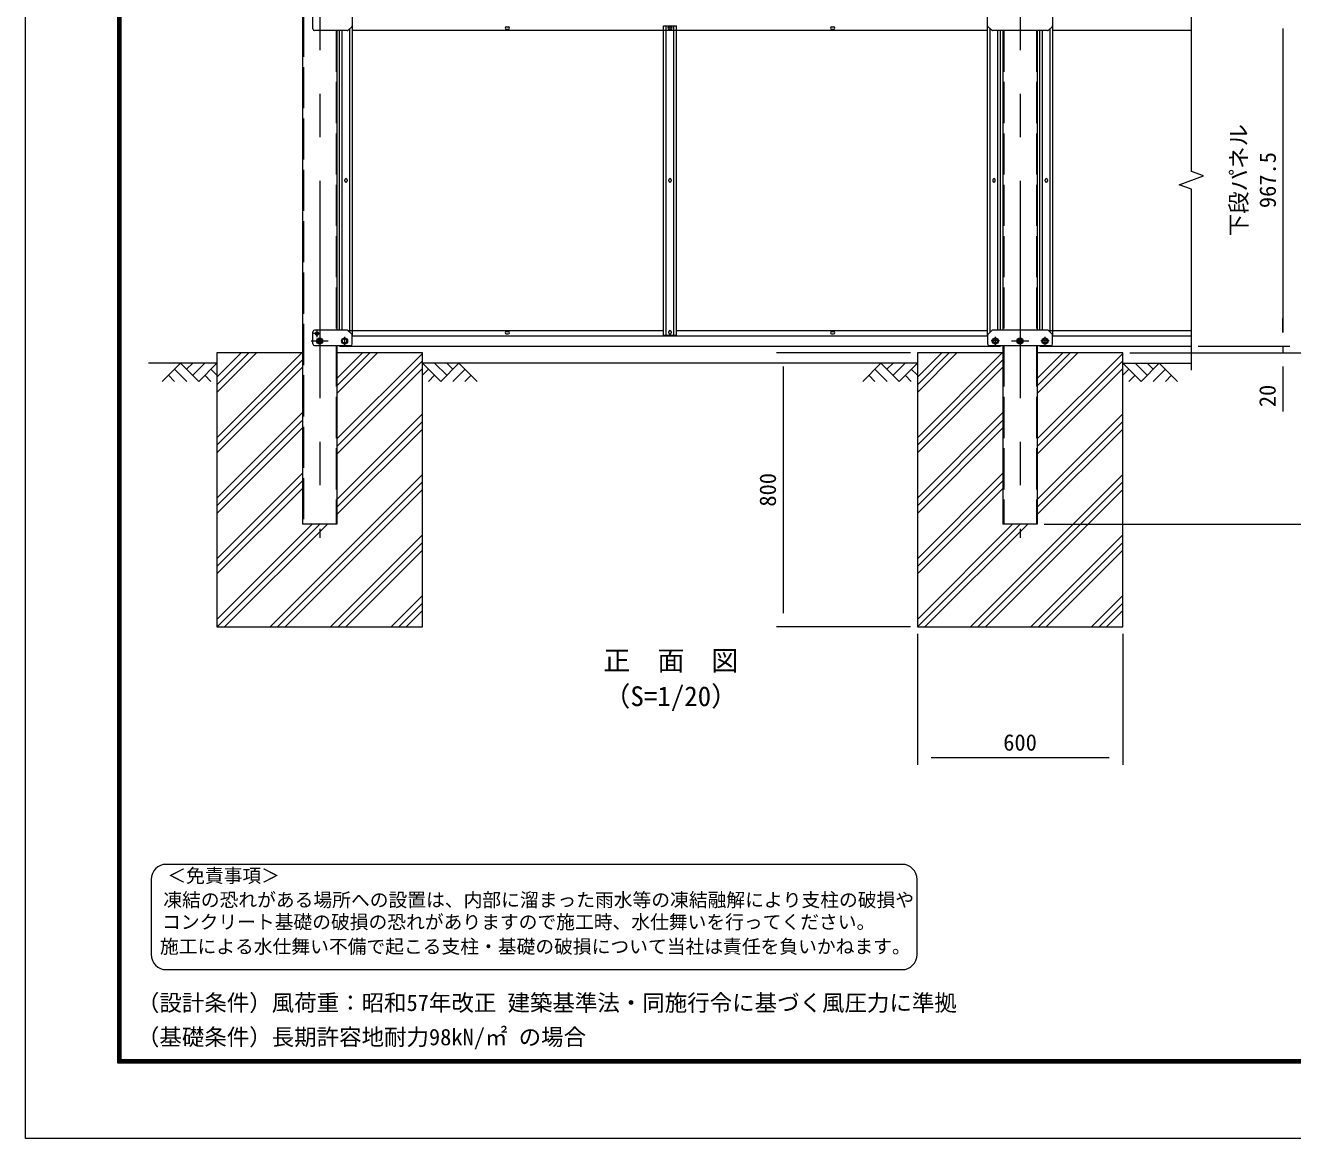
# Model space of a CAD drawing. Units: millimetres, scale not verified. Extents: x -4200 to 4200, y -2970 to 2970.
# Drawn here: x -4200 to -500, y -2970 to 281 of the extents above; entities that cross this region are included whole.
import ezdxf
from ezdxf.enums import TextEntityAlignment as Align

# ---------------------------------------------------------------- set-up
doc = ezdxf.new("R2010")
doc.units = ezdxf.units.MM
doc.header["$LTSCALE"] = 20
doc.linetypes.add('DASHED', pattern=[7.5, 6, -1.5])
doc.linetypes.add('USER1', pattern=[50.8, 31.75, -6.35, 6.35, -6.35])
for name, color, linetype, lineweight in [('0-0_D-TTL', 2, 'Continuous', 18), ('0-1_D-TTL-TXT', 7, 'Continuous', 18), ('0-4_D-BMK', 2, 'USER1', 13), ('0-5_D-DCR-HCH', 7, 'Continuous', 9), ('0-6_D-STR1', 1, 'Continuous', 18), ('0-7_D-STR3', 3, 'Continuous', 13), ('0-8_D-STR-DIM', 7, 'Continuous', 9), ('0-9_D-STR4', 7, 'Continuous', 9), ('0-D_D-BGD', 7, 'Continuous', 9)]:
    doc.layers.add(name, color=color, linetype=linetype, lineweight=lineweight)
doc.styles.add('ＭＳ ゴシック', font='')
doc.styles.get('ＭＳ ゴシック').set_extended_font_data('MS Gothic')

msp = doc.modelspace()

# ---------------------------------------------------------------- linework, layer by layer
at = {"layer": '0-0_D-TTL'}
for points in [[(-4200, 2970), (4200, 2970), (4200, -2970), (-4200, -2970)], [(-3930, 2750), (3930, 2750), (3930, -2750), (-3930, -2750)], [(-3927.5, 2747.5), (3927.5, 2747.5), (3927.5, -2747.5), (-3927.5, -2747.5)], [(-3925, 2745), (3925, 2745), (3925, -2745), (-3925, -2745)], [(-3922.5, 2742.5), (3922.5, 2742.5), (3922.5, -2742.5), (-3922.5, -2742.5)], [(-3920, 2740), (3920, 2740), (3920, -2740), (-3920, -2740)]]:
    msp.add_lwpolyline(points, close=True, dxfattribs=at)
at = {"layer": '0-1_D-TTL-TXT', "color": 2}
for p, q in [((-1640.32, -2169.09), (-3788.59, -2169.09)), ((-3832.51, -2213.01), (-3832.51, -2432.63)), ((-1596.4, -2432.63), (-1596.4, -2213.01)), ((-3788.59, -2476.55), (-1640.32, -2476.55))]:
    msp.add_line(p, q, dxfattribs=at)
for centre, start, end in [((-3788.59, -2213.01), 90, 180), ((-1640.32, -2213.01), 0, 90), ((-3788.59, -2432.63), 180, 270), ((-1640.32, -2432.63), 270, 0)]:
    msp.add_arc(centre, 43.92, start, end, dxfattribs=at)
at = {"layer": '0-4_D-BMK'}
for p, q in [((-3340.4, 1858.74), (-3340.4, -1215.76)), ((-1295.4, 1858.74), (-1295.4, -1215.76)), ((-3338.65, -619.26), (-3358.15, -619.26)), ((-3348.4, -630.01), (-3348.4, -610.51)), ((-3267.9, -628.76), (-3267.9, -652.76)), ((-1367.9, -628.76), (-1367.9, -652.76)), ((-1222.9, -628.76), (-1222.9, -652.76)), ((-3365.4, -640.76), (-3315.4, -640.76)), ((-3333.28, -640.76), (-3347.53, -640.76)), ((-3340.4, -649.38), (-3340.4, -632.13)), ((-1355.9, -640.76), (-1379.9, -640.76)), ((-1320.4, -640.76), (-1270.4, -640.76)), ((-1288.28, -640.76), (-1302.53, -640.76)), ((-1295.4, -649.38), (-1295.4, -632.13)), ((-1210.9, -640.76), (-1234.9, -640.76))]:
    msp.add_line(p, q, dxfattribs=at)
at = {"layer": '0-5_D-DCR-HCH'}
for p, q in [((-3640.4, -790.91), (-3525.25, -675.76)), ((-3640.4, -768.81), (-3547.35, -675.76)), ((-3640.4, -746.71), (-3569.45, -675.76)), ((-3640.4, -923.49), (-3392.67, -675.76)), ((-3640.4, -945.59), (-3390.4, -695.59)), ((-3290.4, -794.46), (-3171.7, -675.76)), ((-3290.4, -772.37), (-3193.8, -675.76)), ((-3290.4, -750.27), (-3215.89, -675.76)), ((-3290.4, -927.04), (-3040.4, -677.04)), ((-3290.4, -949.14), (-3040.4, -699.14)), ((-1595.4, -790.91), (-1480.25, -675.76)), ((-1595.4, -768.81), (-1502.35, -675.76)), ((-1595.4, -746.71), (-1524.45, -675.76)), ((-1595.4, -923.49), (-1347.67, -675.76)), ((-1595.4, -945.59), (-1345.4, -695.59)), ((-1245.4, -794.46), (-1126.7, -675.76)), ((-1245.4, -772.37), (-1148.8, -675.76)), ((-1245.4, -750.27), (-1170.89, -675.76)), ((-1245.4, -927.04), (-995.4, -677.04)), ((-1245.4, -949.14), (-995.4, -699.14)), ((-3640.4, -967.69), (-3390.4, -717.69)), ((-3290.4, -971.24), (-3040.4, -721.24)), ((-1595.4, -967.69), (-1345.4, -717.69)), ((-1245.4, -971.24), (-995.4, -721.24)), ((-3640.4, -1100.27), (-3390.4, -850.27)), ((-1595.4, -1100.27), (-1345.4, -850.27)), ((-3640.4, -1122.37), (-3390.4, -872.37)), ((-3290.4, -1103.82), (-3040.4, -853.82)), ((-3290.4, -1125.92), (-3040.4, -875.92)), ((-1595.4, -1122.37), (-1345.4, -872.37)), ((-1245.4, -1103.82), (-995.4, -853.82)), ((-1245.4, -1125.92), (-995.4, -875.92)), ((-3640.4, -1144.46), (-3390.4, -894.46)), ((-3290.4, -1148.02), (-3040.4, -898.02)), ((-1595.4, -1144.46), (-1345.4, -894.46)), ((-1245.4, -1148.02), (-995.4, -898.02)), ((-3640.4, -1277.04), (-3390.4, -1027.04)), ((-3485.56, -1475.76), (-3040.4, -1030.6)), ((-1595.4, -1277.04), (-1345.4, -1027.04)), ((-1440.56, -1475.76), (-995.4, -1030.6)), ((-3640.4, -1299.14), (-3390.4, -1049.14)), ((-3640.4, -1321.24), (-3390.4, -1071.24)), ((-3463.47, -1475.76), (-3040.4, -1052.7)), ((-1595.4, -1299.14), (-1345.4, -1049.14)), ((-1595.4, -1321.24), (-1345.4, -1071.24)), ((-1418.47, -1475.76), (-995.4, -1052.7)), ((-3441.37, -1475.76), (-3040.4, -1074.79)), ((-1396.37, -1475.76), (-995.4, -1074.79)), ((-3640.4, -1453.82), (-3362.34, -1175.76)), ((-3640.24, -1475.76), (-3340.24, -1175.76)), ((-3618.15, -1475.76), (-3318.15, -1175.76)), ((-1595.4, -1453.82), (-1317.34, -1175.76)), ((-1595.24, -1475.76), (-1295.24, -1175.76)), ((-1573.15, -1475.76), (-1273.15, -1175.76)), ((-3308.79, -1475.76), (-3040.4, -1207.37)), ((-1263.79, -1475.76), (-995.4, -1207.37)), ((-3286.69, -1475.76), (-3040.4, -1229.47)), ((-3264.59, -1475.76), (-3040.4, -1251.57)), ((-1241.69, -1475.76), (-995.4, -1229.47)), ((-1219.59, -1475.76), (-995.4, -1251.57)), ((-3132.01, -1475.76), (-3040.4, -1384.15)), ((-1087.01, -1475.76), (-995.4, -1384.15)), ((-3109.91, -1475.76), (-3040.4, -1406.25)), ((-3087.82, -1475.76), (-3040.4, -1428.35)), ((-1064.91, -1475.76), (-995.4, -1406.25)), ((-1042.82, -1475.76), (-995.4, -1428.35))]:
    msp.add_line(p, q, dxfattribs=at)
at = {"layer": '0-6_D-STR1'}
for p, q in [((-3390.4, 1798.74), (-3390.4, -1175.76)), ((-3290.4, 265.24), (-3290.4, -609.26)), ((-3290.4, 265.24), (-3290.4, -609.26)), ((-3244.9, 266.74), (-1390.9, 266.74)), ((-2795.9, 276.24), (-2789.9, 276.24)), ((-2795.9, 269.24), (-2789.9, 269.24)), ((-2320.9, 276.24), (-2314.9, 276.24)), ((-2320.9, 269.24), (-2314.9, 269.24)), ((-1845.9, 276.24), (-1839.9, 276.24)), ((-1845.9, 269.24), (-1839.9, 269.24)), ((-1345.4, 265.24), (-1345.4, -609.26)), ((-1245.4, 265.24), (-1245.4, -609.26)), ((-1199.9, 266.74), (-795.4, 266.74)), ((-3257.78, -610.76), (-2336.9, -610.76)), ((-3245.4, -625.76), (-1390.4, -625.76)), ((-2795.9, -613.26), (-2789.9, -613.26)), ((-2795.9, -620.26), (-2789.9, -620.26)), ((-2298.9, -610.76), (-1390.9, -610.76)), ((-1845.9, -613.26), (-1839.9, -613.26)), ((-1845.9, -620.26), (-1839.9, -620.26)), ((-1212.78, -610.76), (-795.4, -610.76)), ((-1200.4, -625.76), (-795.4, -625.76)), ((-3290.4, -654.26), (-3290.4, -1175.76)), ((-3290.4, -654.26), (-3290.4, -1175.76)), ((-3282.9, -655.76), (-3282.9, -654.26)), ((-3282.9, -655.76), (-1352.9, -655.76)), ((-1352.9, -654.26), (-1352.9, -655.76)), ((-1345.4, -654.26), (-1345.4, -1175.76)), ((-1245.4, -654.26), (-1245.4, -1175.76)), ((-1237.9, -655.76), (-1237.9, -654.26)), ((-1237.9, -655.76), (-795.4, -655.76)), ((-3290.4, -1175.76), (-3390.4, -1175.76)), ((-1245.4, -1175.76), (-1345.4, -1175.76))]:
    msp.add_line(p, q, dxfattribs=at)
at = {"layer": '0-6_D-STR1', "linetype": 'DASHED'}
for p, q in [((-3388.1, 1808.74), (-3388.1, -1175.76)), ((-3292.7, 265.24), (-3292.7, -609.26)), ((-1343.1, 265.24), (-1343.1, -609.26)), ((-1247.7, 265.24), (-1247.7, -609.26)), ((-3292.7, -654.26), (-3292.7, -1175.76)), ((-1343.1, -654.26), (-1343.1, -1175.76)), ((-1247.7, -654.26), (-1247.7, -1175.76))]:
    msp.add_line(p, q, dxfattribs=at)
for centre in [(-3340.4, -640.76), (-1295.4, -640.76)]:
    msp.add_circle(centre, 6, dxfattribs=at)
at = {"layer": '0-6_D-STR1'}
for centre, start, end in [((-2795.9, 272.74), 90, 270), ((-2789.9, 272.74), 270, 90), ((-2320.9, 272.74), 90, 270), ((-2314.9, 272.74), 270, 90), ((-1845.9, 272.74), 90, 270), ((-1839.9, 272.74), 270, 90), ((-2795.9, -616.76), 90, 270), ((-2789.9, -616.76), 270, 90), ((-1845.9, -616.76), 90, 270), ((-1839.9, -616.76), 270, 90)]:
    msp.add_arc(centre, 3.5, start, end, dxfattribs=at)
at = {"layer": '0-7_D-STR3'}
for p, q in [((-3360.4, 270.24), (-3360.4, 355.24)), ((-3245.4, 346.37), (-3245.4, 279.11)), ((-1390.4, 279.11), (-1390.4, 346.37)), ((-1200.4, 346.37), (-1200.4, 279.11)), ((-3260.19, 265.24), (-3355.4, 265.24)), ((-3282.9, -609.26), (-3282.9, 265.24)), ((-3274.9, -609.26), (-3274.9, 265.24)), ((-3246.04, 277.65), (-3258.83, 265.78)), ((-3252.9, -615.27), (-3252.9, 271.28)), ((-3245.4, 279.49), (-3244.9, 279.49)), ((-3245.4, 279.49), (-3244.9, 279.49)), ((-3244.9, -623.51), (-3244.9, 279.49)), ((-2336.9, 279.49), (-2298.9, 279.49)), ((-2336.9, -623.51), (-2336.9, 279.49)), ((-2336.9, 279.49), (-2298.9, 279.49)), ((-2328.9, -623.51), (-2328.9, 279.49)), ((-2321.4, 273.24), (-2321.4, 270.24)), ((-2314.4, 270.24), (-2314.4, 273.24)), ((-2306.9, -623.51), (-2306.9, 279.49)), ((-2298.9, -623.51), (-2298.9, 279.49)), ((-1390.4, 279.49), (-1390.9, 279.49)), ((-1390.9, -623.51), (-1390.9, 279.49)), ((-1390.4, 279.49), (-1390.9, 279.49)), ((-1376.98, 265.78), (-1389.76, 277.65)), ((-1382.9, -615.32), (-1382.9, 271.28)), ((-1215.19, 265.24), (-1375.62, 265.24)), ((-1360.9, -609.26), (-1360.9, 265.24)), ((-1352.9, -609.26), (-1352.9, 265.24)), ((-1237.9, -609.26), (-1237.9, 265.24)), ((-1229.9, -609.26), (-1229.9, 265.24)), ((-1201.04, 277.65), (-1213.83, 265.78)), ((-1207.9, -615.27), (-1207.9, 271.28)), ((-1200.4, 279.49), (-1199.9, 279.49)), ((-1200.4, 279.49), (-1199.9, 279.49)), ((-1199.9, -623.51), (-1199.9, 279.49)), ((-3267.4, -173.51), (-3267.4, -170.51)), ((-3260.4, -170.51), (-3260.4, -173.51)), ((-2321.4, -173.51), (-2321.4, -170.51)), ((-2314.4, -170.51), (-2314.4, -173.51)), ((-1375.4, -170.51), (-1375.4, -173.51)), ((-1368.4, -173.51), (-1368.4, -170.51)), ((-1222.4, -173.51), (-1222.4, -170.51)), ((-1215.4, -170.51), (-1215.4, -173.51)), ((-3360.4, -649.26), (-3360.4, -614.26)), ((-3261.36, -609.26), (-3355.4, -609.26)), ((-3350.26, -618.84), (-3351.55, -618.86)), ((-3351.55, -619.65), (-3351.55, -618.86)), ((-3350.26, -619.68), (-3351.55, -619.65)), ((-3348.8, -616.11), (-3348.82, -617.41)), ((-3348.8, -622.41), (-3348.82, -621.11)), ((-3348.8, -622.41), (-3348.01, -622.41)), ((-3348.01, -622.41), (-3347.99, -621.11)), ((-3346.55, -618.84), (-3345.25, -618.86)), ((-3257.97, -610.59), (-3247.01, -620.73)), ((-3245.48, -623.51), (-3244.9, -623.51)), ((-3245.4, -649.26), (-3245.4, -624.4)), ((-2336.9, -623.51), (-2298.9, -623.51)), ((-2321.4, -617.26), (-2321.4, -614.26)), ((-2314.4, -614.26), (-2314.4, -617.26)), ((-1390.32, -623.51), (-1390.9, -623.51)), ((-1390.4, -624.44), (-1390.4, -649.26)), ((-1376.99, -609.84), (-1388.8, -620.77)), ((-1215.23, -609.26), (-1375.58, -609.26)), ((-1213.82, -609.84), (-1202.01, -620.77)), ((-1200.4, -649.26), (-1200.4, -624.09)), ((-3355.4, -654.26), (-3250.4, -654.26)), ((-3267.9, -633.26), (-3274.4, -637)), ((-3274.4, -644.52), (-3274.4, -637)), ((-3267.9, -648.26), (-3274.4, -644.52)), ((-3267.9, -633.26), (-3261.4, -637)), ((-3267.9, -648.26), (-3261.4, -644.52)), ((-3261.4, -644.52), (-3261.4, -637)), ((-1385.4, -654.26), (-1205.4, -654.26)), ((-1367.9, -633.26), (-1374.4, -637)), ((-1374.4, -644.52), (-1374.4, -637)), ((-1367.9, -648.26), (-1374.4, -644.52)), ((-1367.9, -633.26), (-1361.4, -637)), ((-1367.9, -648.26), (-1361.4, -644.52)), ((-1361.4, -644.52), (-1361.4, -637)), ((-1222.9, -633.26), (-1229.4, -637)), ((-1229.4, -644.52), (-1229.4, -637)), ((-1222.9, -648.26), (-1229.4, -644.52)), ((-1222.9, -633.26), (-1216.4, -637)), ((-1222.9, -648.26), (-1216.4, -644.52)), ((-1216.4, -644.52), (-1216.4, -637))]:
    msp.add_line(p, q, dxfattribs=at)
at = {"layer": '0-7_D-STR3', "linetype": 'DASHED'}
for p, q in [((-3340.4, -635.1), (-3346.06, -640.76)), ((-3346.06, -640.76), (-3340.4, -646.42)), ((-3340.4, -635.1), (-3334.75, -640.76)), ((-3334.75, -640.76), (-3340.4, -646.42)), ((-1301.06, -640.76), (-1295.4, -635.1)), ((-1295.4, -646.42), (-1301.06, -640.76)), ((-1289.75, -640.76), (-1295.4, -635.1)), ((-1295.4, -646.42), (-1289.75, -640.76))]:
    msp.add_line(p, q, dxfattribs=at)
at = {"layer": '0-7_D-STR3'}
for points in [[(-3348.8, -616.11), (-3348.01, -616.11), (-3347.99, -617.41)], [(-3346.55, -619.68), (-3345.25, -619.65), (-3345.25, -618.86)]]:
    msp.add_lwpolyline(points, dxfattribs=at)
for centre, radius in [((-3348.4, -619.26), 5.25), ((-3340.4, -640.76), 9), ((-3267.9, -640.76), 9), ((-3267.9, -640.76), 6.5), ((-1367.9, -640.76), 9), ((-1367.9, -640.76), 6.5), ((-1295.4, -640.76), 9), ((-1222.9, -640.76), 9), ((-1222.9, -640.76), 6.5)]:
    msp.add_circle(centre, radius, dxfattribs=at)
at = {"layer": '0-7_D-STR3', "linetype": 'DASHED'}
for centre, radius in [((-3340.4, -640.76), 4), ((-3340.4, -640.76), 3.2), ((-1295.4, -640.76), 4), ((-1295.4, -640.76), 3.2)]:
    msp.add_circle(centre, radius, dxfattribs=at)
at = {"layer": '0-7_D-STR3'}
for centre, radius, start, end in [((-3355.4, 270.24), 5, 180, 270), ((-3260.19, 267.24), 2, 270, 312.87889), ((-3247.4, 279.11), 2, 312.87889, 0), ((-2317.9, 273.24), 3.5, 0, 180), ((-2317.9, 270.24), 3.5, 180, 0), ((-1388.4, 279.11), 2, 180, 227.12111), ((-1375.62, 267.24), 2, 227.12111, 270), ((-1215.19, 267.24), 2, 270, 312.87889), ((-1202.4, 279.11), 2, 312.87889, 0), ((-3263.9, -170.51), 3.5, 0, 180), ((-3263.9, -173.51), 3.5, 180, 0), ((-2317.9, -170.51), 3.5, 0, 180), ((-2317.9, -173.51), 3.5, 180, 0), ((-1371.9, -170.51), 3.5, 0, 180), ((-1371.9, -173.51), 3.5, 180, 0), ((-1218.9, -170.51), 3.5, 0, 180), ((-1218.9, -173.51), 3.5, 180, 0), ((-3355.4, -614.26), 5, 90, 180), ((-3350.31, -617.35), 1.49, 270, 0), ((-3350.31, -621.16), 1.49, 0, 90), ((-3346.5, -617.35), 1.49, 180, 270), ((-3346.5, -621.16), 1.49, 90, 180), ((-3261.36, -614.26), 5, 47.21723, 90), ((-3250.4, -624.4), 5, 0, 47.21723), ((-2317.9, -614.26), 3.5, 0, 180), ((-2317.9, -617.26), 3.5, 180, 0), ((-1385.4, -624.44), 5, 132.78277, 180), ((-1375.58, -611.26), 2, 90, 134.99999), ((-1215.23, -611.26), 2, 45.00001, 90), ((-1205.4, -624.44), 5, 0, 47.21723), ((-3355.4, -649.26), 5, 180, 270), ((-3250.4, -649.26), 5, 270, 0), ((-1385.4, -649.26), 5, 180, 270), ((-1205.4, -649.26), 5, 270, 0)]:
    msp.add_arc(centre, radius, start, end, dxfattribs=at)
at = {"layer": '0-8_D-STR-DIM'}
for p, q in [((-528.03, 271.74), (-528.03, 231.74)), ((-528.03, 271.74), (-528.03, -615.76)), ((-528.03, -615.76), (-528.03, -575.76)), ((-775.4, -655.76), (-508.03, -655.76)), ((-775.4, -655.76), (-508.03, -655.76)), ((-528.03, -655.76), (-528.03, -675.76)), ((-1615.4, -675.76), (-2007.11, -675.76)), ((-975.4, -675.76), (-372.2, -675.76)), ((-975.4, -675.76), (-372.2, -675.76)), ((-975.4, -675.76), (-508.03, -675.76)), ((-1987.11, -715.76), (-1987.11, -1435.76)), ((-528.03, -715.76), (-528.03, -847.15)), ((-1225.4, -1175.76), (-372.2, -1175.76)), ((-1225.4, -1175.76), (-245.61, -1175.76)), ((-1615.4, -1475.76), (-2007.11, -1475.76)), ((-1595.4, -1495.76), (-1595.4, -1878.28)), ((-995.4, -1495.76), (-995.4, -1878.28)), ((-1035.4, -1858.28), (-1555.4, -1858.28))]:
    msp.add_line(p, q, dxfattribs=at)
msp.add_lwpolyline([(-795.4, -725.76), (-795.4, -197.66), (-830.64, -184.83), (-760.16, -159.18), (-795.4, -146.36), (-795.4, 657.59), (-830.64, 670.42), (-760.16, 696.07), (-795.4, 708.89), (-795.4, 1398.59), (-830.64, 1411.42), (-760.16, 1437.07), (-795.4, 1449.89), (-795.4, 1843.74)], dxfattribs=at)
at = {"layer": '0-9_D-STR4'}
for points in [[(-3390.4, -675.76), (-3640.4, -675.76), (-3640.4, -1475.76), (-3040.4, -1475.76), (-3040.4, -675.76), (-3290.4, -675.76)], [(-1345.4, -675.76), (-1595.4, -675.76), (-1595.4, -1475.76), (-995.4, -1475.76), (-995.4, -675.76), (-1245.4, -675.76)]]:
    msp.add_lwpolyline(points, dxfattribs=at)
at = {"layer": '0-D_D-BGD'}
for p, q in [((-3640.4, -705.76), (-3840.4, -705.76)), ((-3746.83, -705.76), (-3800.04, -758.97)), ((-3764.57, -723.5), (-3728.93, -758.97)), ((-3746.83, -705.76), (-3693.62, -758.97)), ((-3729.09, -723.5), (-3711.35, -705.76)), ((-3711.35, -741.23), (-3675.88, -705.76)), ((-3693.62, -758.97), (-3640.4, -705.76)), ((-3658.14, -723.5), (-3640.4, -741.15)), ((-1595.4, -705.76), (-3040.4, -705.76)), ((-2987.19, -758.97), (-3040.4, -705.76)), ((-3022.67, -723.5), (-3040.4, -741.15)), ((-2969.45, -741.23), (-3004.93, -705.76)), ((-2933.98, -705.76), (-2987.19, -758.97)), ((-2951.72, -723.5), (-2969.45, -705.76)), ((-2916.24, -723.5), (-2951.88, -758.97)), ((-2933.98, -705.76), (-2880.77, -758.97)), ((-1701.83, -705.76), (-1755.04, -758.97)), ((-1719.57, -723.5), (-1683.93, -758.97)), ((-1701.83, -705.76), (-1648.62, -758.97)), ((-1684.09, -723.5), (-1666.35, -705.76)), ((-1666.35, -741.23), (-1630.88, -705.76)), ((-1648.62, -758.97), (-1595.4, -705.76)), ((-1613.14, -723.5), (-1595.4, -741.15)), ((-995.4, -705.76), (-795.4, -705.76)), ((-942.19, -758.97), (-995.4, -705.76)), ((-977.67, -723.5), (-995.4, -741.15)), ((-924.45, -741.23), (-959.93, -705.76)), ((-888.98, -705.76), (-942.19, -758.97)), ((-906.72, -723.5), (-924.45, -705.76)), ((-871.24, -723.5), (-906.88, -758.97)), ((-888.98, -705.76), (-835.77, -758.97)), ((-3782.3, -741.23), (-3764.48, -758.97)), ((-3675.88, -741.23), (-3658.06, -758.97)), ((-3004.93, -741.23), (-3022.75, -758.97)), ((-2898.5, -741.23), (-2916.32, -758.97)), ((-1737.3, -741.23), (-1719.48, -758.97)), ((-1630.88, -741.23), (-1613.06, -758.97)), ((-959.93, -741.23), (-977.75, -758.97)), ((-853.5, -741.23), (-871.32, -758.97))]:
    msp.add_line(p, q, dxfattribs=at)

# ---------------------------------------------------------------- texts
at = {"layer": '0-1_D-TTL-TXT', "style": 'ＭＳ ゴシック'}
for s, height, p in [('正\u3000面\u3000図', 57.77, (-2512.14, -1620.22)), ('（S=1/20）', 57.77, (-2512.14, -1724.44)), ('＜免責事項＞ \u3000\u3000', 40.18, (-3785.34, -2234.26)), ('凍結の恐れがある場所への設置は、内部に溜まった雨水等の凍結融解により支柱の破損や', 40.18, (-3797.22, -2304.97)), ('コンクリート基礎の破損の恐れがありますので施工時、水仕舞いを行ってください。', 40.18, (-3800.83, -2369.46)), ('施工による水仕舞い不備で起こる支柱・基礎の破損について当社は責任を負いかねます。 ', 40.18, (-3806.97, -2441.05)), ('（設計条件）風荷重：昭和57年改正 建築基準法・同施行令に基づく風圧力に準拠', 48.09, (-3874.23, -2611.77)), ('（基礎条件）長期許容地耐力98kN/㎡ の場合', 48.09, (-3874.23, -2711.77))]:
    msp.add_text(s, height=height, dxfattribs=at).set_placement(p, align=Align.BOTTOM_LEFT)
at = {"layer": '0-8_D-STR-DIM', "style": 'ＭＳ ゴシック'}
for s, p in [('下段パネル', (-618.74, -335.48)), ('967.5', (-534.16, -252.98)), ('20', (-534.78, -834.2)), ('800', (-1993.86, -1124.63))]:
    msp.add_text(s, height=48.09, rotation=90, dxfattribs=at).set_placement(p, align=Align.BOTTOM_LEFT)
msp.add_text('600', height=48.09, dxfattribs=at).set_placement((-1344.65, -1851.53), align=Align.BOTTOM_LEFT)

doc.saveas('drawing.dxf')
